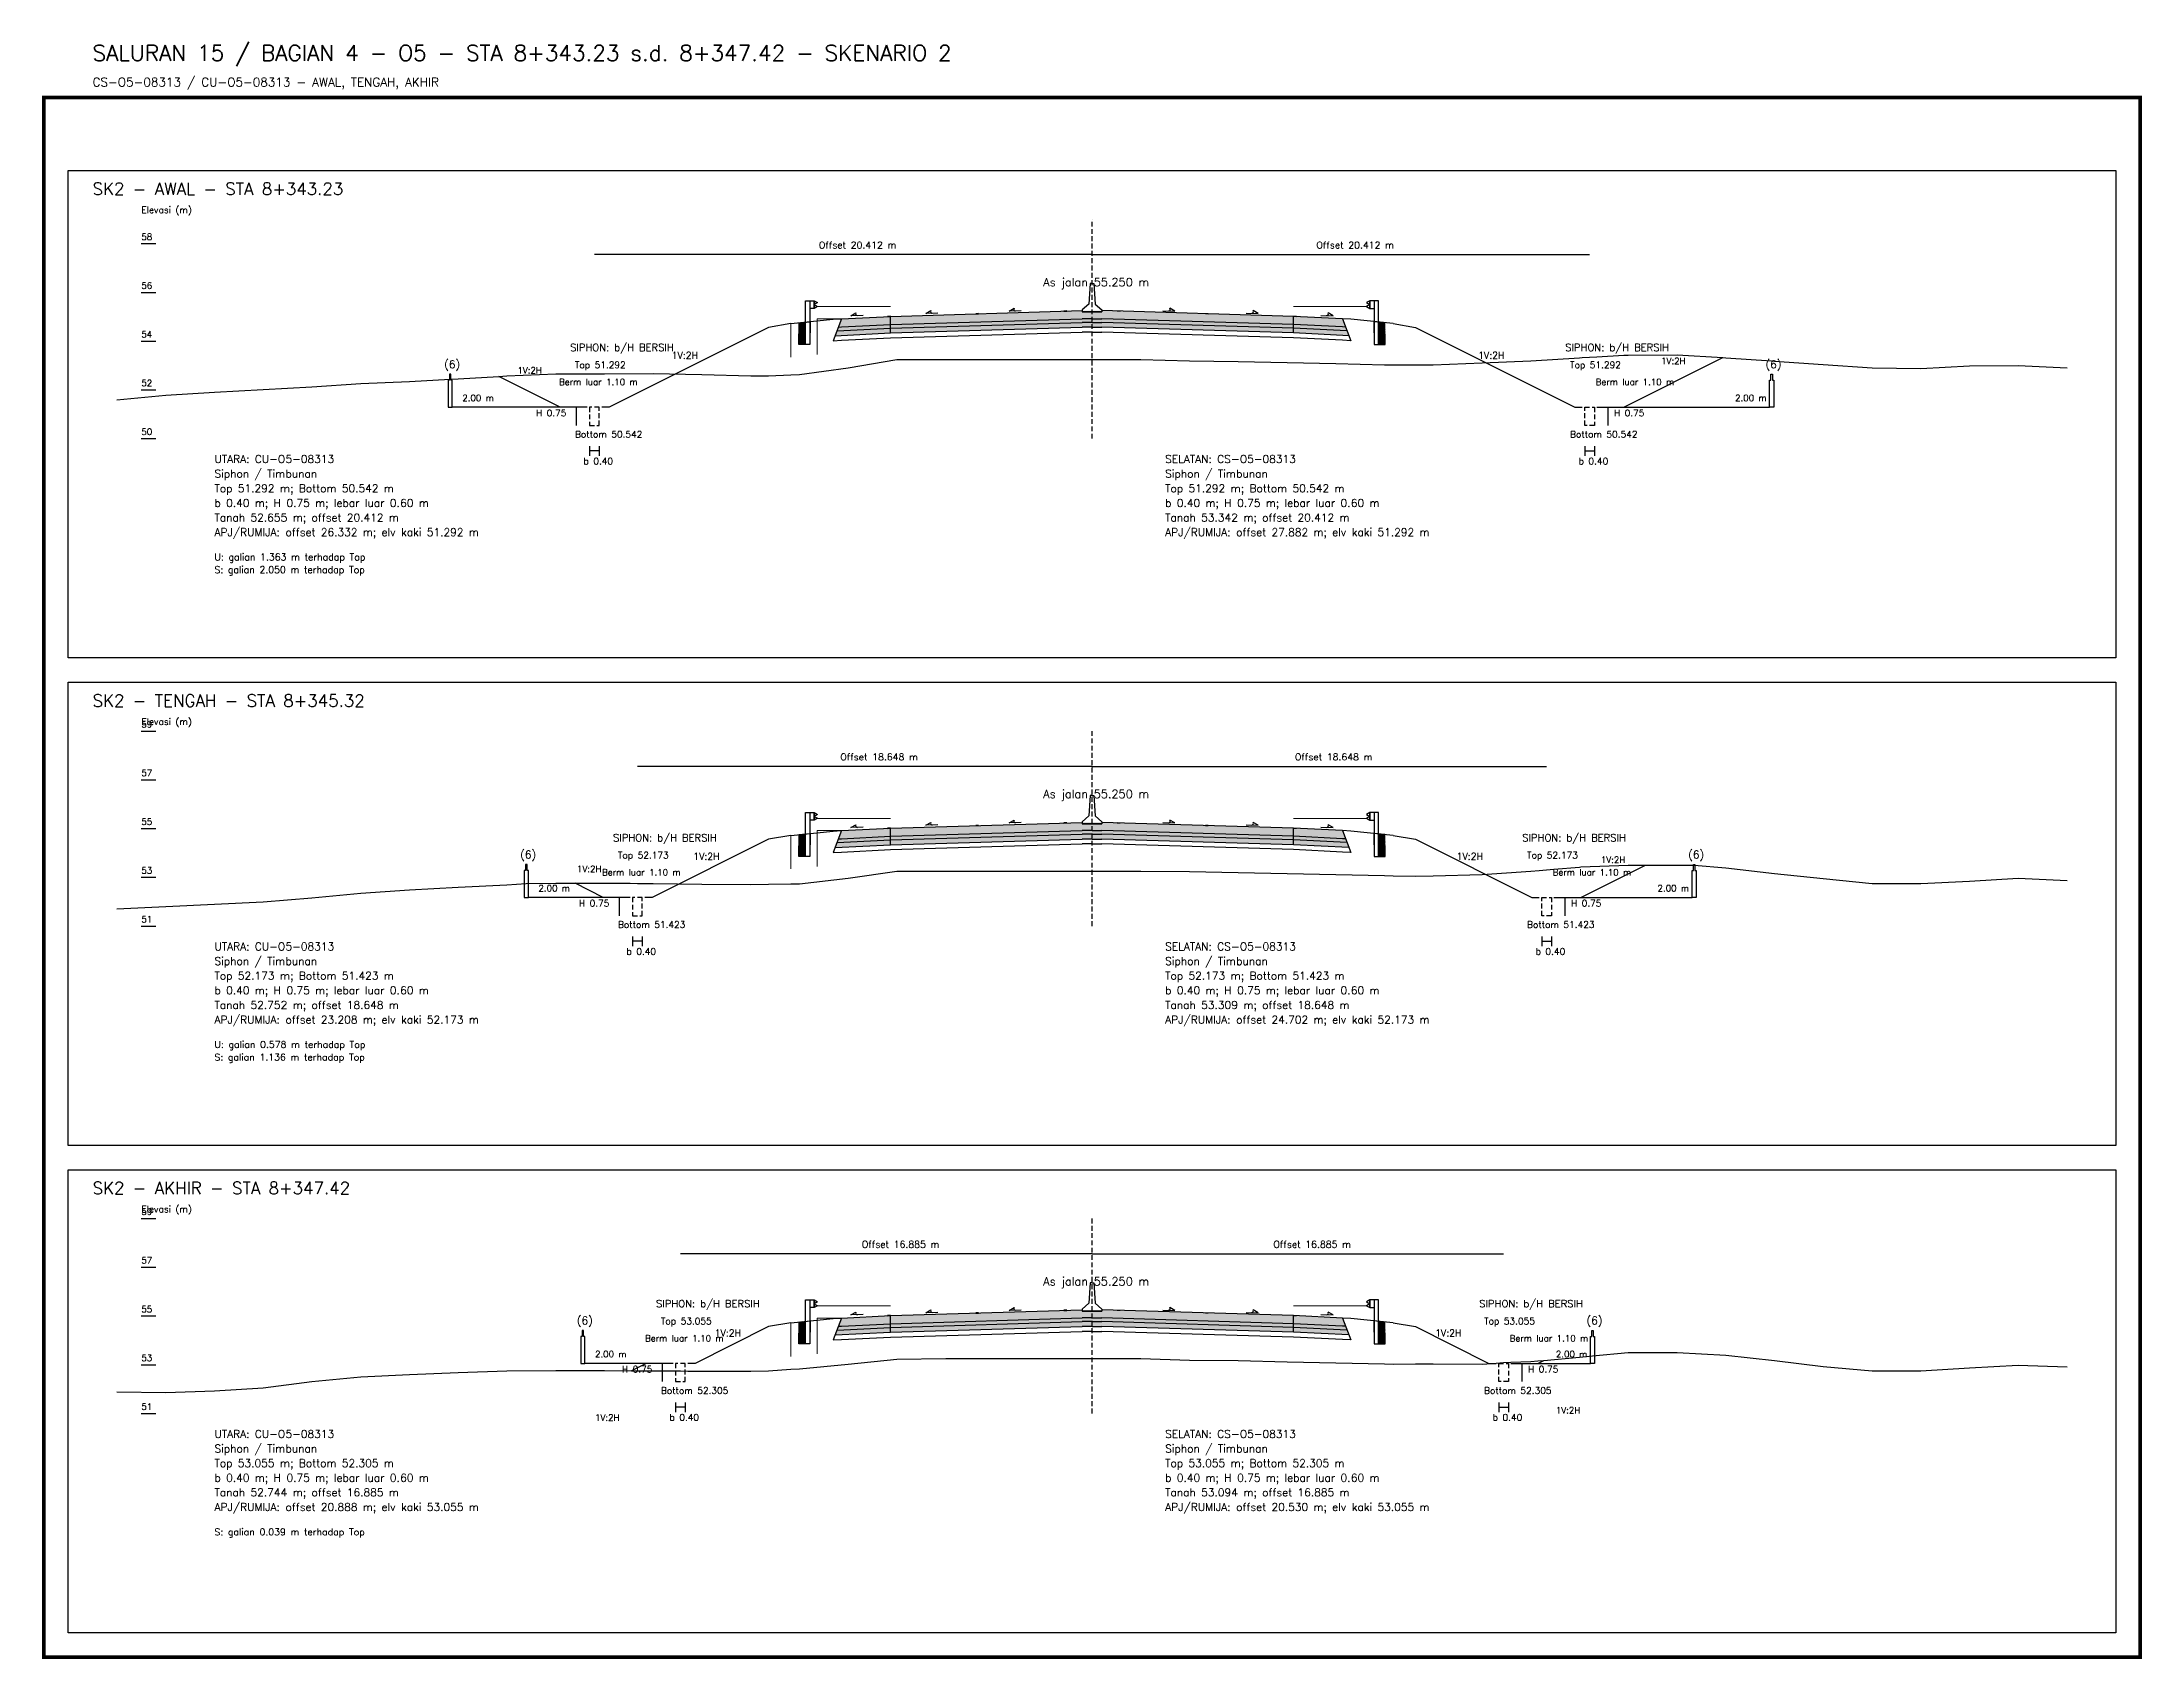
# Model space of a CAD drawing. Header units: metres. Extents: x -24715 to -24517, y 27498 to 30841.
# Drawn here: x -24618.7 to -24532.6, y 29983.3 to 30049.7 of the extents above; entities that cross this region are included whole.
import ezdxf

# ---------------------------------------------------------------- set-up
doc = ezdxf.new("R2010")
doc.units = ezdxf.units.M
doc.linetypes.add('PS_DASH', pattern=[0.3, 0.2, -0.1])
for name, color, linetype, lineweight in [('Dimensi', 230, 'Continuous', 20), ('GRS-ARSIR (HATCH)', 8, 'Continuous', 9), ('Guardrail', 20, 'Continuous', 30), ('HATCH - Beton ramping', 210, 'Continuous', 9), ('HATCH - LFA', 30, 'Continuous', 9), ('HATCH - Pavement', 50, 'Continuous', 9), ('Marka', 20, 'Continuous', 30), ('POT_ALL_GROUP', 2, 'Continuous', 70)]:
    doc.layers.add(name, color=color, linetype=linetype, lineweight=lineweight)
for name, color, linetype in [('POT_ALL_APJ', 2, 'Continuous'), ('POT_ALL_BORDER', 8, 'Continuous'), ('POT_ALL_BUILDING', 2, 'Continuous'), ('POT_ALL_CHANNEL2', 7, 'Continuous'), ('POT_ALL_DIM', 7, 'Continuous'), ('POT_ALL_GROUND', 1, 'Continuous'), ('POT_ALL_GUIDE', 8, 'Continuous'), ('POT_ALL_NOTE', 30, 'Continuous'), ('POT_ALL_ROAD', 4, 'Continuous')]:
    doc.layers.add(name, color=color, linetype=linetype)
doc.styles.get("Standard").update_dxf_attribs({"font": 'simplex.shx'})

# ---------------------------------------------------------------- blocks, each defined once
blk = doc.blocks.new('JALAN_ASLI_TIPIKAL_2OKT_METER')
at = {"layer": 'Guardrail', "lineweight": 9}
h = blk.add_hatch(dxfattribs=at)
h.set_pattern_fill('JIS_LC_20', color=256, scale=0.002)
h.set_pattern_definition([(45, (-29.65569, -21.99233), (-0.02828427, 0.02828427), []), (45, (-29.65489, -21.99233), (-0.02828427, 0.02828427), [])])
h.paths.add_polyline_path([(-12.025, -1.394), (-11.753, -1.394), (-11.753, -0.471), (-12.018, -0.498)])
h = blk.add_hatch(dxfattribs=at)
h.set_pattern_fill('JIS_LC_20', color=256, scale=0.002)
h.set_pattern_definition([(45, (-29.40569, -21.99233), (-0.02828427, 0.02828427), []), (45, (-29.40489, -21.99233), (-0.02828427, 0.02828427), [])])
h.paths.add_polyline_path([(12.018, -0.498), (11.753, -0.471), (11.753, -1.394), (12.025, -1.394)])
at = {"layer": 'HATCH - Beton ramping'}
h = blk.add_hatch(dxfattribs=at)
h.set_pattern_fill('AR-CONC', color=256, scale=0.0005)
h.set_pattern_definition([(50, (-28.949556, -21.99233), (0.09109233, -0.00796954), [0.009525, -0.104775]), (355, (-28.94956, -21.99233), (-0.0176217, 0.09552842), [0.00762, -0.0838203]), (100.45144, (-28.941965, -21.992995), (0.07347062, 0.08755888), [0.008095, -0.08904512]), (46.1842, (-28.94956, -21.96693), (0.13553952, -0.02102116), [0.0142875, -0.1571625]), (96.63556, (-28.93826, -21.96868), (0.11870207, 0.12371306), [0.0121425, -0.1335678]), (351.18415, (-28.94956, -21.96693), (0.11870207, 0.12371306), [0.01143, -0.12572987]), (21, (-28.936856, -21.97328), (0.0758072, -0.0511326), [0.009525, -0.104775]), (326, (-28.93686, -21.97328), (0.03090101, 0.09209398), [0.00762, -0.08382]), (71.45144, (-28.93054, -21.97754), (0.1067082, 0.04096138), [0.008095, -0.08904497]), (37.5, (-28.949556, -21.99233), (0.001544302, 0.04227752), [0, -0.082804, 0, -0.08509, 0, -0.0841375]), (7.5, (-28.949556, -21.99233), (0.03340983, 0.05009029), [0, -0.048514, 0, -0.080899, 0, -0.0320675]), (327.5, (-28.977877, -21.99233), (0.067795298, -0.002864372), [0, -0.03175, 0, -0.09906, 0, -0.131445]), (317.5, (-28.990577, -21.99233), (0.07406459, 0.01271325), [0, -0.041275, 0, -0.065786, 0, -0.093345])])
h.paths.add_polyline_path([(-8.27, -0.566), (-10.401, -0.666), (-10.461, -0.826), (-8.27, -0.716)])
h.paths.add_polyline_path([(-0.4, -0.48), (0, -0.48), (0, -0.33), (-0.4, -0.33), (-8.27, -0.566), (-8.27, -0.716)])
h = blk.add_hatch(dxfattribs=at)
h.set_pattern_fill('AR-CONC', color=256, scale=0.0005)
h.set_pattern_definition([(50, (-28.699556, -21.99233), (0.09109233, -0.00796954), [0.009525, -0.104775]), (355, (-28.69956, -21.99233), (-0.01762171, 0.09552842), [0.00762, -0.0838203]), (100.45144, (-28.691965, -21.992995), (0.07347062, 0.08755888), [0.008095, -0.08904512]), (46.1842, (-28.69956, -21.96693), (0.13553952, -0.02102116), [0.0142875, -0.1571625]), (96.63556, (-28.68826, -21.96868), (0.11870207, 0.12371306), [0.0121425, -0.1335678]), (351.18415, (-28.69956, -21.96693), (0.11870207, 0.12371306), [0.01143, -0.12572987]), (21, (-28.686856, -21.97328), (0.0758072, -0.0511326), [0.009525, -0.104775]), (326, (-28.68686, -21.97328), (0.03090101, 0.09209398), [0.00762, -0.08382]), (71.45144, (-28.68054, -21.97754), (0.10670821, 0.04096138), [0.008095, -0.08904497]), (37.5, (-28.699556, -21.99233), (0.001544302, 0.04227752), [0, -0.082804, 0, -0.08509, 0, -0.0841375]), (7.5, (-28.699556, -21.99233), (0.03340983, 0.050090287), [0, -0.048514, 0, -0.080899, 0, -0.0320675]), (327.5, (-28.727877, -21.99233), (0.067795298, -0.002864372), [0, -0.03175, 0, -0.09906, 0, -0.131445]), (317.5, (-28.740577, -21.99233), (0.07406459, 0.012713246), [0, -0.041275, 0, -0.065786, 0, -0.093345])])
h.paths.add_polyline_path([(8.27, -0.566), (10.401, -0.666), (10.461, -0.826), (8.27, -0.716)])
h.paths.add_polyline_path([(0.4, -0.48), (0, -0.48), (0, -0.33), (0.4, -0.33), (8.27, -0.566), (8.27, -0.716)])
at = {"layer": 'HATCH - LFA'}
h = blk.add_hatch(dxfattribs=at)
h.set_pattern_fill('GRAVEL', color=256, scale=0.0075)
h.set_pattern_definition([(228.012788, (-28.812396, -21.801831), (-1.524, -1.7145), [0.0256291, -2.5372863]), (184.96974, (-28.829541, -21.820881), (2.2859999991, 0.1905000109), [0.04398035, -4.3540537]), (132.510447, (-28.873356, -21.824691), (1.9050000008, -2.0954999993), [0.0310111, -3.0701042]), (267.27369, (-28.947651, -21.872316), (0.1905000004, 3.81), [0.0400503, -3.9649828]), (292.833654, (-28.949556, -21.912321), (-0.9525, 2.286), [0.0392725, -3.8879856]), (357.27369, (-28.934316, -21.948516), (-3.81, 0.1905000004), [0.0400503, -3.9649828]), (37.69424, (-28.894311, -21.950421), (-2.4764999999, -1.9050000001), [0.0529645, -5.24348365]), (72.255328, (-28.852401, -21.918036), (1.3335000004, 4.1909999999), [0.050004, -4.95039425]), (121.429566, (-28.837161, -21.870411), (-1.5240000002, 2.4764999999), [0.040186, -3.9784159]), (175.23636, (-28.858116, -21.836121), (2.0955, -0.1905), [0.0458785, -2.2480453]), (222.397438, (-28.903836, -21.832311), (-2.2859999999, -2.0955000001), [0.05933084, -5.8737579]), (138.814075, (-28.759056, -21.874221), (-1.3335, 1.143), [0.0202503, -2.0047924]), (171.469234, (-28.774296, -21.860886), (2.4765, -0.3809999996), [0.03852615, -3.8140979]), (225, (-28.8124, -21.85517), (0, -0.1905), [0.0269407, -0.242467]), (203.19859, (-28.82573, -21.832311), (0.9525, 0.381), [0.0145081, -1.4362967]), (291.80141, (-28.839066, -21.838026), (-0.1905, 0.5715), [0.0205174, -1.0053565]), (30.96376, (-28.831446, -21.857076), (0.5715, 0.381), [0.033324, -1.0774724]), (161.56505, (-28.80287, -21.83993), (0.381, -0.1905), [0.0240965, -0.5783174]), (16.38954, (-28.949556, -21.838026), (1.905, 0.5715), [0.0337566, -3.341912]), (70.346176, (-28.917171, -21.828501), (-0.762, -2.0955), [0.0283199, -2.8036662]), (293.19859, (-28.80287, -21.801831), (-0.381, 0.9525), [0.029016, -1.4217888]), (343.61046, (-28.791441, -21.828501), (-1.905, 0.5715), [0.0337566, -3.341912]), (339.443955, (-28.949556, -21.956136), (-0.9525, 0.381), [0.0325526, -1.5950801]), (294.77514, (-28.919076, -21.967566), (-0.952500001, 2.0954999995), [0.0272754, -2.7002695]), (66.80141, (-28.800966, -21.992331), (0.381, 0.9525), [0.029016, -1.4217888]), (17.354025, (-28.789536, -21.965661), (-2.4765, -0.762), [0.0319337, -3.1614282]), (69.443955, (-28.89431, -21.992331), (-0.381, -0.9525), [0.0162763, -1.6113564]), (101.30993, (-28.812396, -21.99233), (-0.1905, 0.762), [0.0097136, -0.9616496]), (165.96376, (-28.8143, -21.982806), (0.5715, -0.1905), [0.0392725, -0.7461791]), (186.009006, (-28.852401, -21.973281), (1.905, 0.1905), [0.036395, -3.6031024]), (303.69007, (-28.831446, -21.87422), (-0.1905, 0.381), [0.0274743, -0.6593832]), (353.157227, (-28.816206, -21.897081), (3.2385, -0.3809999998), [0.0479668, -4.7487007]), (60.945396, (-28.76858, -21.902796), (-0.762, -1.3335), [0.0196131, -1.9417044]), (90, (-28.75906, -21.88565), (-0.1905, 0.1905), [0.01143, -0.17907]), (120.256437, (-28.856211, -21.967566), (0.762, -1.3335), [0.026465, -2.6200456]), (48.012787, (-28.869546, -21.944706), (1.524, 1.7145), [0.0512582, -2.5116572]), (0, (-28.83526, -21.9066), (0.1905, 0.1905), [0.04953, -0.14097]), (325.304846, (-28.785726, -21.906606), (1.9050000007, -1.333499999), [0.0301207, -2.9819488]), (254.0546, (-28.76096, -21.92375), (-0.1905, -0.762), [0.0277372, -1.3591238]), (207.645975, (-28.768581, -21.950421), (-3.6195000001, -1.9049999997), [0.0451609, -4.4709348]), (175.426079, (-28.808586, -21.971376), (-2.4765, 0.1905), [0.0477772, -4.7299385])])
h.paths.add_polyline_path([(-8.27, -0.716), (-10.461, -0.826), (-10.54, -1.03), (-8.27, -0.916)])
h.paths.add_polyline_path([(-0.4, -0.68), (0, -0.68), (0, -0.48), (-0.4, -0.48), (-8.27, -0.716), (-8.27, -0.916)])
h = blk.add_hatch(dxfattribs=at)
h.set_pattern_fill('GRAVEL', color=256, scale=0.0075)
h.set_pattern_definition([(228.012788, (-28.562396, -21.801831), (-1.524, -1.7145), [0.0256291, -2.5372863]), (184.96974, (-28.579541, -21.820881), (2.2859999991, 0.1905000109), [0.04398035, -4.3540537]), (132.510447, (-28.623356, -21.824691), (1.9050000008, -2.0954999993), [0.0310111, -3.0701042]), (267.27369, (-28.697651, -21.872316), (0.1905000004, 3.81), [0.04005034, -3.9649828]), (292.833654, (-28.699556, -21.912321), (-0.9525, 2.286), [0.0392725, -3.8879856]), (357.27369, (-28.684316, -21.948516), (-3.81, 0.1905000004), [0.04005034, -3.9649828]), (37.69424, (-28.644311, -21.950421), (-2.4764999999, -1.9050000001), [0.0529645, -5.24348365]), (72.255328, (-28.602401, -21.918036), (1.3335000004, 4.1909999999), [0.050004, -4.95039425]), (121.429566, (-28.587161, -21.870411), (-1.5240000002, 2.4764999999), [0.040186, -3.9784159]), (175.23636, (-28.608116, -21.836121), (2.0955, -0.1905000003), [0.0458785, -2.2480453]), (222.397438, (-28.653836, -21.832311), (-2.2859999999, -2.0955000001), [0.05933084, -5.87375794]), (138.814075, (-28.509056, -21.874221), (-1.3335, 1.143), [0.02025034, -2.0047924]), (171.469234, (-28.524296, -21.860886), (2.4765, -0.3809999996), [0.03852615, -3.8140979]), (225, (-28.5624, -21.85517), (0, -0.1905), [0.0269407, -0.242467]), (203.19859, (-28.57573, -21.832311), (0.9525, 0.381), [0.0145081, -1.4362967]), (291.80141, (-28.589066, -21.838026), (-0.1905, 0.5715), [0.0205174, -1.0053565]), (30.96376, (-28.581446, -21.857076), (0.5715, 0.381), [0.033324, -1.0774724]), (161.56505, (-28.55287, -21.83993), (0.381, -0.1905), [0.0240965, -0.57831736]), (16.38954, (-28.699556, -21.838026), (1.905, 0.5715), [0.0337566, -3.341912]), (70.346176, (-28.667171, -21.828501), (-0.762, -2.0955), [0.0283199, -2.8036662]), (293.19859, (-28.55287, -21.801831), (-0.381, 0.9525), [0.029016, -1.4217888]), (343.61046, (-28.541441, -21.828501), (-1.905, 0.5714999999), [0.0337566, -3.341912]), (339.443955, (-28.699556, -21.956136), (-0.9525, 0.381), [0.03255264, -1.5950801]), (294.77514, (-28.669076, -21.967566), (-0.952500001, 2.0954999995), [0.0272754, -2.7002695]), (66.80141, (-28.550966, -21.992331), (0.381, 0.9525), [0.029016, -1.4217888]), (17.354025, (-28.539536, -21.965661), (-2.4765, -0.7620000002), [0.0319337, -3.1614282]), (69.443955, (-28.64431, -21.992331), (-0.381, -0.9525), [0.0162763, -1.6113564]), (101.30993, (-28.562396, -21.99233), (-0.1905, 0.762), [0.0097136, -0.9616496]), (165.96376, (-28.5643, -21.982806), (0.5715, -0.1905), [0.0392725, -0.7461791]), (186.009006, (-28.602401, -21.973281), (1.905, 0.1905), [0.036395, -3.6031024]), (303.69007, (-28.581446, -21.87422), (-0.1905, 0.381), [0.0274743, -0.6593832]), (353.157227, (-28.566206, -21.897081), (3.2385, -0.3809999998), [0.04796676, -4.7487007]), (60.945396, (-28.51858, -21.902796), (-0.762, -1.3335), [0.0196131, -1.9417044]), (90, (-28.50906, -21.88565), (-0.1905, 0.1905), [0.01143, -0.17907]), (120.256437, (-28.606211, -21.967566), (0.762, -1.3335), [0.026465, -2.62004556]), (48.012787, (-28.619546, -21.944706), (1.524, 1.7145), [0.0512582, -2.5116572]), (0, (-28.58526, -21.9066), (0.1905, 0.1905), [0.04953, -0.14097]), (325.304846, (-28.535726, -21.906606), (1.9050000007, -1.333499999), [0.0301207, -2.98194875]), (254.054604, (-28.51096, -21.92375), (-0.1905, -0.762), [0.0277372, -1.35912375]), (207.645975, (-28.518581, -21.950421), (-3.6195000001, -1.9049999997), [0.0451609, -4.4709348]), (175.426079, (-28.558586, -21.971376), (-2.4765, 0.1905), [0.0477772, -4.7299385])])
h.paths.add_polyline_path([(8.27, -0.716), (10.461, -0.826), (10.54, -1.03), (8.27, -0.916)])
h.paths.add_polyline_path([(0.4, -0.68), (0, -0.68), (0, -0.48), (0.4, -0.48), (8.27, -0.716), (8.27, -0.916)])
at = {"layer": 'HATCH - Pavement'}
h = blk.add_hatch(dxfattribs=at)
h.set_pattern_fill('AR-CONC', color=256, scale=0.001)
h.set_pattern_definition([(50, (-89.43046, -52.62889), (0.18218467, -0.01593909), [0.01905, -0.20955]), (355, (-89.43046, -52.6289), (-0.03524342, 0.19105685), [0.01524, -0.1676406]), (100.45144, (-89.41528, -52.63022), (0.14694125, 0.17511775), [0.01619, -0.17809024]), (46.1842, (-89.43046, -52.5781), (0.27107904, -0.04204233), [0.028575, -0.314325]), (96.63556, (-89.40787, -52.5816), (0.23740413, 0.2474261), [0.024285, -0.2671356]), (351.18415, (-89.43046, -52.5781), (0.2374041, 0.2474261), [0.02286, -0.2514597]), (21, (-89.40506, -52.59079), (0.1516144, -0.1022652), [0.01905, -0.20955]), (326, (-89.40506, -52.5908), (0.06180203, 0.18418797), [0.01524, -0.16764]), (71.45144, (-89.39243, -52.59931), (0.21341642, 0.08192277), [0.01619, -0.17808994]), (37.5, (-89.43046, -52.62889), (0.003088603, 0.08455504), [0, -0.165608, 0, -0.17018, 0, -0.168275]), (7.5, (-89.43046, -52.62889), (0.06681966, 0.100180575), [0, -0.097028, 0, -0.161798, 0, -0.064135]), (327.5, (-89.4871, -52.62889), (0.135590595, -0.005728744), [0, -0.0635, 0, -0.19812, 0, -0.26289]), (317.5, (-89.5125, -52.62889), (0.14812918, 0.02542649), [0, -0.08255, 0, -0.131572, 0, -0.18669])])
h.paths.add_polyline_path([(-8.27, -0.236), (-10.27, -0.336), (-10.401, -0.673), (-10.27, -0.666), (-8.27, -0.566)])
h.paths.add_polyline_path([(-0.4, -0.33), (0, -0.33), (0, 0), (-0.4, 0), (-8.27, -0.236), (-8.27, -0.566)])
h = blk.add_hatch(dxfattribs=at)
h.set_pattern_fill('AR-CONC', color=256, scale=0.001)
h.set_pattern_definition([(50, (-89.18046, -52.62889), (0.18218467, -0.01593909), [0.01905, -0.20955]), (355, (-89.18046, -52.6289), (-0.03524342, 0.19105685), [0.01524, -0.16764058]), (100.45144, (-89.16528, -52.63022), (0.14694125, 0.17511775), [0.01619, -0.17809024]), (46.1842, (-89.18046, -52.5781), (0.27107904, -0.04204233), [0.028575, -0.314325]), (96.63556, (-89.15787, -52.5816), (0.23740413, 0.2474261), [0.024285, -0.2671356]), (351.18415, (-89.18046, -52.5781), (0.2374041, 0.2474261), [0.02286, -0.2514597]), (21, (-89.15506, -52.59079), (0.1516144, -0.1022652), [0.01905, -0.20955]), (326, (-89.15506, -52.5908), (0.06180203, 0.18418797), [0.01524, -0.16764]), (71.45144, (-89.14243, -52.59931), (0.21341642, 0.08192277), [0.01619, -0.17808994]), (37.5, (-89.18046, -52.62889), (0.003088603, 0.08455504), [0, -0.165608, 0, -0.17018, 0, -0.168275]), (7.5, (-89.18046, -52.62889), (0.06681966, 0.100180575), [0, -0.097028, 0, -0.161798, 0, -0.064135]), (327.5, (-89.2371, -52.62889), (0.135590595, -0.005728744), [0, -0.0635, 0, -0.19812, 0, -0.26289]), (317.5, (-89.2625, -52.62889), (0.14812918, 0.02542649), [0, -0.08255, 0, -0.131572, 0, -0.18669])])
h.paths.add_polyline_path([(8.27, -0.236), (10.27, -0.336), (10.401, -0.673), (10.27, -0.666), (8.27, -0.566)])
h.paths.add_polyline_path([(0.4, -0.33), (0, -0.33), (0, 0), (0.4, 0), (8.27, -0.236), (8.27, -0.566)])
at = {"layer": 'Marka'}
h = blk.add_hatch(color=256, dxfattribs=at)
h.dxf.hatch_style = 1
h.paths.add_polyline_path([(-8.27, -0.23), (-8.39, -0.236), (-8.39, -0.242), (-8.27, -0.236)])
h.paths.add_polyline_path([(-4.65, -0.122), (-4.77, -0.125), (-4.77, -0.131), (-4.65, -0.128)])
h.paths.add_polyline_path([(-1.03, -0.019), (-1.03, -0.013), (-1.15, -0.017), (-1.15, -0.023)])
h = blk.add_hatch(color=256, dxfattribs=at)
h.dxf.hatch_style = 1
h.paths.add_polyline_path([(8.27, -0.23), (8.39, -0.236), (8.39, -0.242), (8.27, -0.236)])
h.paths.add_polyline_path([(4.65, -0.122), (4.77, -0.125), (4.77, -0.131), (4.65, -0.128)])
h.paths.add_polyline_path([(1.03, -0.019), (1.03, -0.013), (1.15, -0.017), (1.15, -0.023)])
for p, q in [((-8.27, -0.236), (-0.4, 0)), ((8.27, -0.236), (0.4, 0)), ((-12.353, -0.533), (-10.622, -0.354)), ((-10.27, -0.336), (-10.62, -1.234)), ((-10.62, -0.354), (-10.27, -0.336)), ((-10.461, -0.826), (-8.27, -0.716)), ((-10.401, -0.673), (-10.27, -0.666)), ((-10.27, -0.336), (-8.27, -0.236)), ((-10.27, -0.666), (-8.27, -0.566)), ((-8.27, -0.916), (-8.27, -0.236)), ((-8.27, -0.566), (-0.4, -0.33)), ((-8.27, -0.716), (-0.4, -0.48)), ((-8.27, -0.916), (-0.4, -0.68)), ((0, -0.05), (-0.4, -0.05)), ((0, -0.33), (-0.4, -0.33)), ((0, -0.48), (-0.4, -0.48)), ((0, -0.68), (-0.4, -0.68)), ((0, -0.05), (0.4, -0.05)), ((0, -0.33), (0.4, -0.33)), ((0, -0.48), (0.4, -0.48)), ((0, -0.68), (0.4, -0.68)), ((8.27, -0.566), (0.4, -0.33)), ((8.27, -0.716), (0.4, -0.48)), ((8.27, -0.916), (0.4, -0.68)), ((8.27, -0.916), (8.27, -0.236)), ((10.27, -0.336), (8.27, -0.236)), ((10.27, -0.666), (8.27, -0.566)), ((10.461, -0.826), (8.27, -0.716)), ((10.27, -0.336), (10.62, -1.234)), ((10.62, -0.354), (10.27, -0.336)), ((10.401, -0.673), (10.27, -0.666)), ((12.353, -0.533), (10.622, -0.354)), ((-10.62, -1.234), (-10.27, -1.216)), ((-10.54, -1.03), (-8.27, -0.916)), ((-10.27, -1.216), (-8.27, -1.116)), ((-8.27, -1.116), (-0.4, -0.88)), ((0, -0.88), (-0.4, -0.88)), ((0, -0.88), (0.4, -0.88)), ((8.27, -1.116), (0.4, -0.88)), ((10.54, -1.03), (8.27, -0.916)), ((10.27, -1.216), (8.27, -1.116)), ((10.62, -1.234), (10.27, -1.216))]:
    blk.add_line(p, q)
for points in [[(0, 1.11), (-0.075, 1.11), (-0.125, 0.27), (-0.4, 0.03), (-0.4, -0.05), (0, -0.05)], [(0, 1.11), (0.075, 1.11), (0.125, 0.27), (0.4, 0.03), (0.4, -0.05), (0, -0.05)], [(-6.818, -0.116), (-6.616, 0)], [(-3.401, -0.02), (-3.199, 0.096)], [(3.401, -0.02), (3.199, 0.096)], [(6.818, -0.116), (6.616, 0)], [(-9.887, -0.208), (-9.686, -0.092)], [(-9.387, -0.193), (-9.887, -0.208)], [(-6.318, -0.101), (-6.818, -0.116)], [(-2.901, -0.005), (-3.401, -0.02)], [(2.901, -0.005), (3.401, -0.02)], [(6.318, -0.101), (6.818, -0.116)], [(9.387, -0.193), (9.887, -0.208)], [(9.887, -0.208), (9.686, -0.092)]]:
    blk.add_lwpolyline(points)
for centre, start, end in [((-6.556, -0.037), 148.28164, 271.71836), ((-3.139, 0.059), 148.28164, 271.71836), ((3.139, 0.059), 268.28164, 31.71836), ((6.556, -0.037), 268.28164, 31.71836), ((-9.625, -0.129), 148.28164, 271.71836), ((9.625, -0.129), 268.28164, 31.71836)]:
    blk.add_arc(centre, 0.0711, start, end)
at = {"layer": 'Dimensi'}
for p, q in [((-8.27, 0.168), (-11.27, 0.168)), ((8.27, 0.168), (11.27, 0.168))]:
    blk.add_line(p, q, dxfattribs=at)
at = {"layer": 'GRS-ARSIR (HATCH)'}
for p, q in [((-12.353, -0.533), (-12.353, -1.909)), ((-11.27, -0.336), (-11.27, -1.803)), ((-10.27, -0.336), (-11.27, -0.336))]:
    blk.add_line(p, q, dxfattribs=at)
at = {"layer": 'Guardrail'}
for points in [[(-11.753, -1.394), (-11.753, 0.406), (-11.575, 0.406), (-11.575, -1.394), (-11.753, -1.394)], [(-11.575, 0.406), (-11.397, 0.406), (-11.397, 0.094), (-11.575, 0.094)], [(-11.397, 0.25), (-11.397, 0.406), (-11.262, 0.328), (-11.397, 0.25)], [(-11.397, 0.094), (-11.397, 0.25), (-11.262, 0.172), (-11.397, 0.094)], [(11.397, 0.25), (11.397, 0.406), (11.262, 0.328), (11.397, 0.25)], [(11.397, 0.094), (11.397, 0.25), (11.262, 0.172), (11.397, 0.094)], [(11.575, 0.406), (11.397, 0.406), (11.397, 0.094), (11.575, 0.094)], [(11.753, -1.394), (11.753, 0.406), (11.575, 0.406), (11.575, -1.394), (11.753, -1.394)], [(-11.575, -1.394), (-12.025, -1.394), (-12.018, -0.498), (-11.568, -0.453), (-11.575, -1.394)], [(11.575, -1.394), (12.025, -1.394), (12.018, -0.498), (11.568, -0.453), (11.575, -1.394)]]:
    blk.add_lwpolyline(points, dxfattribs=at)
at = {"layer": 'Marka'}
for points in [[(-8.39, -0.242), (-8.27, -0.236), (-8.27, -0.23), (-8.39, -0.236), (-8.39, -0.242)], [(8.39, -0.242), (8.27, -0.236), (8.27, -0.23), (8.39, -0.236), (8.39, -0.242)]]:
    blk.add_lwpolyline(points, dxfattribs=at)
for points in [[(-4.65, -0.122), (-4.77, -0.125), (-4.77, -0.131), (-4.65, -0.128)], [(-1.03, -0.013), (-1.15, -0.017), (-1.15, -0.023), (-1.03, -0.019)], [(1.03, -0.013), (1.15, -0.017), (1.15, -0.023), (1.03, -0.019)], [(4.65, -0.122), (4.77, -0.125), (4.77, -0.131), (4.65, -0.128)]]:
    blk.add_lwpolyline(points, close=True, dxfattribs=at)

msp = doc.modelspace()

# ---------------------------------------------------------------- linework, layer by layer
at = {"layer": 'POT_ALL_APJ', "linetype": 'Continuous'}
for points in [[(-24602.0667, 30035.77769), (-24602.0667, 30034.67328), (-24601.8967, 30034.67328), (-24601.8967, 30035.77769), (-24601.9517, 30035.77769), (-24601.9517, 30036.02769), (-24601.9817, 30036.02769), (-24602.0117, 30036.02769), (-24602.0117, 30035.77769), (-24602.0667, 30035.77769)], [(-24547.68277, 30035.77769), (-24547.68277, 30034.67328), (-24547.85277, 30034.67328), (-24547.85277, 30035.77769), (-24547.79777, 30035.77769), (-24547.79777, 30036.02769), (-24547.76777, 30036.02769), (-24547.73777, 30036.02769), (-24547.73777, 30035.77769), (-24547.68277, 30035.77769)], [(-24597.46132, 30034.67328), (-24601.8967, 30034.67328)], [(-24553.83747, 30034.67328), (-24547.85277, 30034.67328)], [(-24598.94211, 30015.65944), (-24598.94211, 30014.55503), (-24598.77211, 30014.55503), (-24598.77211, 30015.65944), (-24598.82711, 30015.65944), (-24598.82711, 30015.90944), (-24598.85711, 30015.90944), (-24598.88711, 30015.90944), (-24598.88711, 30015.65944), (-24598.94211, 30015.65944)], [(-24550.86278, 30015.65944), (-24550.86278, 30014.55503), (-24551.03278, 30014.55503), (-24551.03278, 30015.65944), (-24550.97778, 30015.65944), (-24550.97778, 30015.90944), (-24550.94778, 30015.90944), (-24550.91778, 30015.90944), (-24550.91778, 30015.65944), (-24550.86278, 30015.65944)], [(-24595.69781, 30014.55503), (-24598.77211, 30014.55503)], [(-24555.60098, 30014.55503), (-24551.03278, 30014.55503)], [(-24596.6227, 29996.5412), (-24596.6227, 29995.43679), (-24596.4527, 29995.43679), (-24596.4527, 29996.5412), (-24596.5077, 29996.5412), (-24596.5077, 29996.7912), (-24596.5377, 29996.7912), (-24596.5677, 29996.7912), (-24596.5677, 29996.5412), (-24596.6227, 29996.5412)], [(-24555.03473, 29996.5412), (-24555.03473, 29995.43679), (-24555.20473, 29995.43679), (-24555.20473, 29996.5412), (-24555.14973, 29996.5412), (-24555.14973, 29996.7912), (-24555.11973, 29996.7912), (-24555.08973, 29996.7912), (-24555.08973, 29996.5412), (-24555.03473, 29996.5412)], [(-24593.9343, 29995.43679), (-24596.4527, 29995.43679)], [(-24557.36448, 29995.43679), (-24555.20473, 29995.43679)]]:
    msp.add_lwpolyline(points, dxfattribs=at)
at = {"layer": 'POT_ALL_BORDER', "linetype": 'Continuous'}
for points in [[(-24617.64939, 30044.3816), (-24533.64939, 30044.3816), (-24533.64939, 30024.3816), (-24617.64939, 30024.3816), (-24617.64939, 30044.3816)], [(-24617.64939, 30023.3816), (-24533.64939, 30023.3816), (-24533.64939, 30004.3816), (-24617.64939, 30004.3816), (-24617.64939, 30023.3816)], [(-24617.64939, 30003.3816), (-24533.64939, 30003.3816), (-24533.64939, 29984.3816), (-24617.64939, 29984.3816), (-24617.64939, 30003.3816)]]:
    msp.add_lwpolyline(points, dxfattribs=at)
at = {"layer": 'POT_ALL_BUILDING', "linetype": 'PS_DASH'}
for points in [[(-24595.86132, 30034.67328), (-24596.26132, 30034.67328), (-24596.26132, 30033.92328), (-24595.86132, 30033.92328), (-24595.86132, 30034.67328)], [(-24555.43747, 30034.67328), (-24555.03747, 30034.67328), (-24555.03747, 30033.92328), (-24555.43747, 30033.92328), (-24555.43747, 30034.67328)], [(-24594.09781, 30014.55503), (-24594.49781, 30014.55503), (-24594.49781, 30013.80503), (-24594.09781, 30013.80503), (-24594.09781, 30014.55503)], [(-24557.20098, 30014.55503), (-24556.80098, 30014.55503), (-24556.80098, 30013.80503), (-24557.20098, 30013.80503), (-24557.20098, 30014.55503)], [(-24592.3343, 29995.43679), (-24592.7343, 29995.43679), (-24592.7343, 29994.68679), (-24592.3343, 29994.68679), (-24592.3343, 29995.43679)], [(-24558.96448, 29995.43679), (-24558.56448, 29995.43679), (-24558.56448, 29994.68679), (-24558.96448, 29994.68679), (-24558.96448, 29995.43679)]]:
    msp.add_lwpolyline(points, dxfattribs=at)
at = {"layer": 'POT_ALL_DIM', "linetype": 'Continuous'}
for points in [[(-24575.64939, 30040.9316), (-24596.06132, 30040.9316)], [(-24575.64939, 30040.9316), (-24555.23747, 30040.9316)], [(-24596.81132, 30034.67328), (-24596.81132, 30033.92328)], [(-24554.48747, 30034.67328), (-24554.48747, 30033.92328)], [(-24596.26132, 30033.07328), (-24596.26132, 30032.67328)], [(-24595.86132, 30032.87328), (-24596.26132, 30032.87328)], [(-24595.86132, 30033.07328), (-24595.86132, 30032.67328)], [(-24555.43747, 30033.07328), (-24555.43747, 30032.67328)], [(-24555.43747, 30032.87328), (-24555.03747, 30032.87328)], [(-24555.03747, 30033.07328), (-24555.03747, 30032.67328)], [(-24575.64939, 30019.9316), (-24594.29781, 30019.9316)], [(-24575.64939, 30019.9316), (-24557.00098, 30019.9316)], [(-24595.04781, 30014.55503), (-24595.04781, 30013.80503)], [(-24556.25098, 30014.55503), (-24556.25098, 30013.80503)], [(-24594.49781, 30012.95503), (-24594.49781, 30012.55503)], [(-24594.09781, 30012.95503), (-24594.09781, 30012.55503)], [(-24557.20098, 30012.95503), (-24557.20098, 30012.55503)], [(-24556.80098, 30012.95503), (-24556.80098, 30012.55503)], [(-24594.09781, 30012.75503), (-24594.49781, 30012.75503)], [(-24557.20098, 30012.75503), (-24556.80098, 30012.75503)], [(-24575.64939, 29999.9316), (-24592.5343, 29999.9316)], [(-24575.64939, 29999.9316), (-24558.76448, 29999.9316)], [(-24593.2843, 29995.43679), (-24593.2843, 29994.68679)], [(-24558.01448, 29995.43679), (-24558.01448, 29994.68679)], [(-24592.7343, 29993.83679), (-24592.7343, 29993.43679)], [(-24592.3343, 29993.63679), (-24592.7343, 29993.63679)], [(-24592.3343, 29993.83679), (-24592.3343, 29993.43679)], [(-24558.96448, 29993.83679), (-24558.96448, 29993.43679)], [(-24558.96448, 29993.63679), (-24558.56448, 29993.63679)], [(-24558.56448, 29993.83679), (-24558.56448, 29993.43679)]]:
    msp.add_lwpolyline(points, dxfattribs=at)
at = {"layer": 'POT_ALL_GROUND', "linetype": 'Continuous'}
for points in [[(-24615.64939, 30034.96801), (-24613.64939, 30035.16591), (-24611.64939, 30035.28778), (-24609.64939, 30035.3919), (-24607.64939, 30035.50714), (-24605.64939, 30035.63741), (-24603.64939, 30035.72273), (-24601.9817, 30035.82026), (-24601.64939, 30035.8397), (-24599.9817, 30035.93348), (-24599.64939, 30035.95161), (-24597.64939, 30036.03702), (-24597.46132, 30036.03691), (-24596.36132, 30036.03629), (-24596.06132, 30036.03612), (-24595.76132, 30036.03595), (-24595.64939, 30036.0365), (-24593.64939, 30036.04743), (-24591.64939, 30036.0158), (-24589.64939, 30035.96418), (-24588.91931, 30035.96295), (-24588.00267, 30035.99183), (-24587.64939, 30036.01815), (-24585.64939, 30036.27912), (-24583.64939, 30036.6316), (-24581.64939, 30036.6316), (-24579.64939, 30036.6316), (-24577.64939, 30036.6316), (-24575.64939, 30036.6316), (-24573.64939, 30036.6316), (-24571.64939, 30036.5691), (-24569.64939, 30036.54563), (-24567.64939, 30036.50662), (-24565.64939, 30036.46015), (-24563.64939, 30036.40917), (-24563.29612, 30036.40651), (-24562.37948, 30036.40356), (-24561.64939, 30036.40304), (-24559.64939, 30036.4946), (-24557.64939, 30036.57518), (-24555.64939, 30036.6968), (-24555.53747, 30036.70388), (-24555.23747, 30036.72334), (-24554.93747, 30036.74309), (-24553.83747, 30036.80223), (-24553.64939, 30036.81083), (-24551.64939, 30036.81472), (-24549.76777, 30036.70813), (-24549.64939, 30036.69861), (-24547.76777, 30036.56779), (-24547.64939, 30036.56035), (-24545.64939, 30036.42184), (-24543.64939, 30036.29213), (-24541.64939, 30036.25663), (-24539.64939, 30036.36352), (-24537.64939, 30036.38276), (-24535.64939, 30036.28835)], [(-24615.64939, 30014.09086), (-24613.64939, 30014.18049), (-24611.64939, 30014.27522), (-24609.64939, 30014.37089), (-24607.64939, 30014.5337), (-24605.64939, 30014.72651), (-24603.64939, 30014.86343), (-24601.64939, 30014.97038), (-24599.64939, 30015.07687), (-24598.85711, 30015.12647), (-24597.64939, 30015.13382), (-24596.85711, 30015.13467), (-24595.69781, 30015.13478), (-24595.64939, 30015.13478), (-24594.59781, 30015.13402), (-24594.29781, 30015.13351), (-24593.99781, 30015.13309), (-24593.64939, 30015.13292), (-24591.64939, 30015.10265), (-24589.64939, 30015.08733), (-24588.91931, 30015.09606), (-24588.00267, 30015.10702), (-24587.64939, 30015.11125), (-24585.64939, 30015.35184), (-24583.64939, 30015.6316), (-24581.64939, 30015.6316), (-24579.64939, 30015.6316), (-24577.64939, 30015.6316), (-24575.64939, 30015.6316), (-24573.64939, 30015.6316), (-24571.64939, 30015.62602), (-24569.64939, 30015.57639), (-24567.64939, 30015.53466), (-24565.64939, 30015.49293), (-24563.64939, 30015.45342), (-24563.29612, 30015.4453), (-24562.37948, 30015.42977), (-24561.64939, 30015.43875), (-24559.64939, 30015.49604), (-24557.64939, 30015.63671), (-24557.30098, 30015.66563), (-24557.00098, 30015.69054), (-24556.70098, 30015.71545), (-24555.64939, 30015.80275), (-24555.60098, 30015.80676), (-24553.64939, 30015.8816), (-24552.94778, 30015.8816), (-24551.64939, 30015.8816), (-24550.94778, 30015.8816), (-24549.64939, 30015.76818), (-24547.64939, 30015.53338), (-24545.64939, 30015.33555), (-24543.64939, 30015.1316), (-24541.64939, 30015.1316), (-24539.64939, 30015.21799), (-24537.64939, 30015.34886), (-24535.64939, 30015.25123)], [(-24615.64939, 29994.2641), (-24613.64939, 29994.23811), (-24611.64939, 29994.3036), (-24609.64939, 29994.42945), (-24607.64939, 29994.69004), (-24605.64939, 29994.89109), (-24603.64939, 29994.98617), (-24601.64939, 29995.06434), (-24599.64939, 29995.13237), (-24597.64939, 29995.13782), (-24596.5377, 29995.13986), (-24595.64939, 29995.138), (-24594.5377, 29995.13514), (-24593.9343, 29995.13367), (-24593.64939, 29995.13301), (-24592.8343, 29995.12956), (-24592.5343, 29995.12595), (-24592.2343, 29995.12234), (-24591.64939, 29995.11592), (-24589.64939, 29995.12199), (-24588.91931, 29995.13081), (-24588.00267, 29995.19244), (-24587.64939, 29995.21771), (-24585.64939, 29995.41076), (-24583.64939, 29995.60882), (-24581.64939, 29995.6316), (-24579.64939, 29995.6316), (-24577.64939, 29995.6316), (-24575.64939, 29995.6316), (-24573.64939, 29995.6316), (-24571.64939, 29995.56528), (-24569.64939, 29995.54813), (-24567.64939, 29995.49338), (-24565.64939, 29995.45371), (-24563.64939, 29995.41371), (-24563.29612, 29995.40763), (-24562.37948, 29995.41279), (-24561.64939, 29995.41863), (-24559.64939, 29995.40747), (-24559.06448, 29995.45036), (-24558.76448, 29995.47589), (-24558.46448, 29995.49291), (-24557.64939, 29995.51179), (-24557.36448, 29995.53727), (-24557.11973, 29995.55915), (-24555.64939, 29995.69521), (-24555.11973, 29995.74626), (-24553.64939, 29995.8816), (-24551.64939, 29995.8816), (-24549.64939, 29995.77741), (-24547.64939, 29995.55207), (-24545.64939, 29995.30303), (-24543.64939, 29995.1316), (-24541.64939, 29995.1316), (-24539.64939, 29995.25661), (-24537.64939, 29995.35681), (-24535.64939, 29995.28982)]]:
    msp.add_lwpolyline(points, dxfattribs=at)
at = {"layer": 'POT_ALL_GROUP', "linetype": 'Continuous', "lineweight": 70, "const_width": 0.15}
msp.add_lwpolyline([(-24618.64939, 30047.3816), (-24532.64939, 30047.3816), (-24532.64939, 29983.3816), (-24618.64939, 29983.3816), (-24618.64939, 30047.3816)], dxfattribs=at)
at = {"layer": 'POT_ALL_GUIDE', "linetype": 'PS_DASH'}
for points in [[(-24575.64939, 30033.3816), (-24575.64939, 30042.3816)], [(-24575.64939, 30013.3816), (-24575.64939, 30021.3816)], [(-24575.64939, 29993.3816), (-24575.64939, 30001.3816)]]:
    msp.add_lwpolyline(points, dxfattribs=at)
at = {"layer": 'POT_ALL_GUIDE', "linetype": 'Continuous'}
for points in [[(-24614.64939, 30041.3816), (-24614.04939, 30041.3816)], [(-24614.64939, 30039.3816), (-24614.04939, 30039.3816)], [(-24614.64939, 30037.3816), (-24614.04939, 30037.3816)], [(-24614.64939, 30035.3816), (-24614.04939, 30035.3816)], [(-24614.64939, 30033.3816), (-24614.04939, 30033.3816)], [(-24614.64939, 30021.3816), (-24614.04939, 30021.3816)], [(-24614.64939, 30019.3816), (-24614.04939, 30019.3816)], [(-24614.64939, 30017.3816), (-24614.04939, 30017.3816)], [(-24614.64939, 30015.3816), (-24614.04939, 30015.3816)], [(-24614.64939, 30013.3816), (-24614.04939, 30013.3816)], [(-24614.64939, 30001.3816), (-24614.04939, 30001.3816)], [(-24614.64939, 29999.3816), (-24614.04939, 29999.3816)], [(-24614.64939, 29997.3816), (-24614.04939, 29997.3816)], [(-24614.64939, 29995.3816), (-24614.04939, 29995.3816)], [(-24614.64939, 29993.3816), (-24614.04939, 29993.3816)]]:
    msp.add_lwpolyline(points, dxfattribs=at)
at = {"layer": 'POT_ALL_ROAD', "linetype": 'Continuous'}
for points in [[(-24588.00267, 30038.09821), (-24588.91931, 30037.94428), (-24595.46132, 30034.67328), (-24595.76132, 30034.67328)], [(-24563.29612, 30038.09821), (-24562.37948, 30037.94428), (-24555.83747, 30034.67328), (-24555.53747, 30034.67328)], [(-24553.83747, 30034.67328), (-24549.76777, 30036.70813)], [(-24597.46132, 30034.67328), (-24599.9817, 30035.93348)], [(-24596.36132, 30034.67328), (-24597.46132, 30034.67328)], [(-24554.93747, 30034.67328), (-24553.83747, 30034.67328)], [(-24588.00267, 30017.09821), (-24588.91931, 30016.94428), (-24593.69781, 30014.55503), (-24593.99781, 30014.55503)], [(-24563.29612, 30017.09821), (-24562.37948, 30016.94428), (-24557.60098, 30014.55503), (-24557.30098, 30014.55503)], [(-24555.60098, 30014.55503), (-24552.94778, 30015.8816)], [(-24595.69781, 30014.55503), (-24596.85711, 30015.13467)], [(-24594.59781, 30014.55503), (-24595.69781, 30014.55503)], [(-24556.70098, 30014.55503), (-24555.60098, 30014.55503)], [(-24588.00267, 29997.09821), (-24588.91931, 29996.94428), (-24591.9343, 29995.43679), (-24592.2343, 29995.43679)], [(-24563.29612, 29997.09821), (-24562.37948, 29996.94428), (-24559.36448, 29995.43679), (-24559.06448, 29995.43679)], [(-24593.9343, 29995.43679), (-24594.5377, 29995.13514)], [(-24592.8343, 29995.43679), (-24593.9343, 29995.43679)], [(-24558.46448, 29995.43679), (-24557.36448, 29995.43679)], [(-24557.36448, 29995.43679), (-24557.11973, 29995.55915)]]:
    msp.add_lwpolyline(points, dxfattribs=at)

# ---------------------------------------------------------------- block references
at = {"layer": 'POT_ALL_ROAD'}
for p in [(-24575.64939, 30038.6316), (-24575.64939, 30017.6316), (-24575.64939, 29997.6316)]:
    msp.add_blockref('JALAN_ASLI_TIPIKAL_2OKT_METER', p, dxfattribs=at)

# ---------------------------------------------------------------- texts
at = {"layer": 'POT_ALL_APJ'}
for s, height, p in [('(6)', 0.32, (-24602.2317, 30036.27328)), ('(6)', 0.32, (-24548.01777, 30036.27328)), ('2.00 m', 0.26, (-24601.4817, 30034.92328)), ('2.00 m', 0.26, (-24549.26777, 30034.92328)), ('(6)', 0.32, (-24599.10711, 30016.15503)), ('(6)', 0.32, (-24551.19778, 30016.15503)), ('2.00 m', 0.26, (-24598.35711, 30014.80503)), ('2.00 m', 0.26, (-24552.44778, 30014.80503)), ('(6)', 0.32, (-24596.7877, 29997.03679)), ('(6)', 0.32, (-24555.36973, 29997.03679)), ('2.00 m', 0.26, (-24596.0377, 29995.68679)), ('2.00 m', 0.26, (-24556.61973, 29995.68679))]:
    msp.add_text(s, height=height, dxfattribs=at).set_placement(p)
at = {"layer": 'POT_ALL_BUILDING'}
for p in [(-24597.06132, 30036.97328), (-24556.23747, 30036.97328), (-24595.29781, 30016.85503), (-24558.00098, 30016.85503), (-24593.5343, 29997.73679), (-24559.76448, 29997.73679)]:
    msp.add_text('SIPHON: b/H BERSIH', height=0.3, dxfattribs=at).set_placement(p)
at = {"layer": 'POT_ALL_CHANNEL2'}
for s, height, p in [('Top 51.292', 0.27, (-24596.86132, 30036.27328)), ('Top 51.292', 0.27, (-24556.03747, 30036.27328)), ('Bottom 50.542', 0.27, (-24596.86132, 30033.42328)), ('Bottom 50.542', 0.27, (-24556.03747, 30033.42328)), ('UTARA: CU-O5-08313', 0.32, (-24611.64939, 30032.3816)), ('SELATAN: CS-O5-08313', 0.32, (-24572.64939, 30032.3816)), ('Top 52.173', 0.27, (-24595.09781, 30016.15503)), ('Top 52.173', 0.27, (-24557.80098, 30016.15503)), ('Bottom 51.423', 0.27, (-24595.09781, 30013.30503)), ('Bottom 51.423', 0.27, (-24557.80098, 30013.30503)), ('UTARA: CU-O5-08313', 0.32, (-24611.64939, 30012.3816)), ('SELATAN: CS-O5-08313', 0.32, (-24572.64939, 30012.3816)), ('Top 53.055', 0.27, (-24593.3343, 29997.03679)), ('Top 53.055', 0.27, (-24559.56448, 29997.03679)), ('Bottom 52.305', 0.27, (-24593.3343, 29994.18679)), ('Bottom 52.305', 0.27, (-24559.56448, 29994.18679)), ('UTARA: CU-O5-08313', 0.32, (-24611.64939, 29992.3816)), ('SELATAN: CS-O5-08313', 0.32, (-24572.64939, 29992.3816))]:
    msp.add_text(s, height=height, dxfattribs=at).set_placement(p)
at = {"layer": 'POT_ALL_DIM'}
for s, height, p in [('SK2 - AWAL - STA 8+343.23', 0.5, (-24616.64939, 30043.3816)), ('Elevasi (m)', 0.27, (-24614.64939, 30042.6316)), ('58', 0.26, (-24614.64939, 30041.5316)), ('Offset 20.412 m', 0.28, (-24586.85536, 30041.1816)), ('Offset 20.412 m', 0.28, (-24566.44343, 30041.1816)), ('56', 0.26, (-24614.64939, 30039.5316)), ('As jalan 55.250 m', 0.34, (-24577.64939, 30039.6316)), ('54', 0.26, (-24614.64939, 30037.5316)), ('1V:2H', 0.26, (-24599.22151, 30036.05338)), ('1V:2H', 0.28, (-24592.89031, 30036.65878)), ('1V:2H', 0.28, (-24559.80847, 30036.65878)), ('1V:2H', 0.26, (-24552.30262, 30036.4407)), ('52', 0.26, (-24614.64939, 30035.5316)), ('Berm luar 1.10 m', 0.26, (-24597.51132, 30035.57328)), ('Berm luar 1.10 m', 0.26, (-24554.98747, 30035.57328)), ('H 0.75', 0.27, (-24598.46132, 30034.29828)), ('H 0.75', 0.27, (-24554.23747, 30034.29828)), ('50', 0.26, (-24614.64939, 30033.5316)), ('Siphon / Timbunan', 0.32, (-24611.64939, 30031.7816)), ('b 0.40', 0.27, (-24596.51132, 30032.32328)), ('Siphon / Timbunan', 0.32, (-24572.64939, 30031.7816)), ('b 0.40', 0.27, (-24555.68747, 30032.32328)), ('Top 51.292 m; Bottom 50.542 m', 0.32, (-24611.64939, 30031.1816)), ('Top 51.292 m; Bottom 50.542 m', 0.32, (-24572.64939, 30031.1816)), ('Tanah 52.655 m; offset 20.412 m', 0.32, (-24611.64939, 30029.9816)), ('b 0.40 m; H 0.75 m; lebar luar 0.60 m', 0.32, (-24611.64939, 30030.5816)), ('Tanah 53.342 m; offset 20.412 m', 0.32, (-24572.64939, 30029.9816)), ('b 0.40 m; H 0.75 m; lebar luar 0.60 m', 0.32, (-24572.64939, 30030.5816)), ('APJ/RUMIJA: offset 26.332 m; elv kaki 51.292 m', 0.32, (-24611.64939, 30029.3816)), ('APJ/RUMIJA: offset 27.882 m; elv kaki 51.292 m', 0.32, (-24572.64939, 30029.3816)), ('SK2 - TENGAH - STA 8+345.32', 0.5, (-24616.64939, 30022.3816)), ('59', 0.26, (-24614.64939, 30021.5316)), ('Elevasi (m)', 0.27, (-24614.64939, 30021.6316)), ('Offset 18.648 m', 0.28, (-24585.9736, 30020.1816)), ('Offset 18.648 m', 0.28, (-24567.32518, 30020.1816)), ('57', 0.26, (-24614.64939, 30019.5316)), ('As jalan 55.250 m', 0.34, (-24577.64939, 30018.6316)), ('55', 0.26, (-24614.64939, 30017.5316)), ('53', 0.26, (-24614.64939, 30015.5316)), ('1V:2H', 0.26, (-24596.77746, 30015.59485)), ('Berm luar 1.10 m', 0.26, (-24595.74781, 30015.45503)), ('1V:2H', 0.28, (-24592.00856, 30016.09966)), ('1V:2H', 0.28, (-24560.69023, 30016.09966)), ('Berm luar 1.10 m', 0.26, (-24556.75098, 30015.45503)), ('1V:2H', 0.26, (-24554.77438, 30015.96832)), ('H 0.75', 0.27, (-24596.69781, 30014.18003)), ('H 0.75', 0.27, (-24556.00098, 30014.18003)), ('51', 0.26, (-24614.64939, 30013.5316)), ('Siphon / Timbunan', 0.32, (-24611.64939, 30011.7816)), ('b 0.40', 0.27, (-24594.74781, 30012.20503)), ('Siphon / Timbunan', 0.32, (-24572.64939, 30011.7816)), ('b 0.40', 0.27, (-24557.45098, 30012.20503)), ('Top 52.173 m; Bottom 51.423 m', 0.32, (-24611.64939, 30011.1816)), ('Top 52.173 m; Bottom 51.423 m', 0.32, (-24572.64939, 30011.1816)), ('b 0.40 m; H 0.75 m; lebar luar 0.60 m', 0.32, (-24611.64939, 30010.5816)), ('b 0.40 m; H 0.75 m; lebar luar 0.60 m', 0.32, (-24572.64939, 30010.5816)), ('Tanah 52.752 m; offset 18.648 m', 0.32, (-24611.64939, 30009.9816)), ('APJ/RUMIJA: offset 23.208 m; elv kaki 52.173 m', 0.32, (-24611.64939, 30009.3816)), ('Tanah 53.309 m; offset 18.648 m', 0.32, (-24572.64939, 30009.9816)), ('APJ/RUMIJA: offset 24.702 m; elv kaki 52.173 m', 0.32, (-24572.64939, 30009.3816)), ('SK2 - AKHIR - STA 8+347.42', 0.5, (-24616.64939, 30002.3816)), ('59', 0.26, (-24614.64939, 30001.5316)), ('Elevasi (m)', 0.27, (-24614.64939, 30001.6316)), ('Offset 16.885 m', 0.28, (-24585.09185, 30000.1816)), ('Offset 16.885 m', 0.28, (-24568.20694, 30000.1816)), ('57', 0.26, (-24614.64939, 29999.5316)), ('As jalan 55.250 m', 0.34, (-24577.64939, 29998.6316)), ('55', 0.26, (-24614.64939, 29997.5316)), ('Berm luar 1.10 m', 0.26, (-24593.9843, 29996.33679)), ('1V:2H', 0.28, (-24591.12681, 29996.54054)), ('1V:2H', 0.28, (-24561.57198, 29996.54054)), ('Berm luar 1.10 m', 0.26, (-24558.51448, 29996.33679)), ('53', 0.26, (-24614.64939, 29995.5316)), ('H 0.75', 0.27, (-24594.9343, 29995.06179)), ('H 0.75', 0.27, (-24557.76448, 29995.06179)), ('51', 0.26, (-24614.64939, 29993.5316)), ('1V:2H', 0.26, (-24596.0377, 29993.08514)), ('b 0.40', 0.27, (-24592.9843, 29993.08679)), ('b 0.40', 0.27, (-24559.21448, 29993.08679)), ('1V:2H', 0.26, (-24556.61973, 29993.38679)), ('Top 53.055 m; Bottom 52.305 m', 0.32, (-24611.64939, 29991.1816)), ('Siphon / Timbunan', 0.32, (-24611.64939, 29991.7816)), ('Top 53.055 m; Bottom 52.305 m', 0.32, (-24572.64939, 29991.1816)), ('Siphon / Timbunan', 0.32, (-24572.64939, 29991.7816)), ('b 0.40 m; H 0.75 m; lebar luar 0.60 m', 0.32, (-24611.64939, 29990.5816)), ('b 0.40 m; H 0.75 m; lebar luar 0.60 m', 0.32, (-24572.64939, 29990.5816)), ('Tanah 52.744 m; offset 16.885 m', 0.32, (-24611.64939, 29989.9816)), ('APJ/RUMIJA: offset 20.888 m; elv kaki 53.055 m', 0.32, (-24611.64939, 29989.3816)), ('Tanah 53.094 m; offset 16.885 m', 0.32, (-24572.64939, 29989.9816)), ('APJ/RUMIJA: offset 20.530 m; elv kaki 53.055 m', 0.32, (-24572.64939, 29989.3816))]:
    msp.add_text(s, height=height, dxfattribs=at).set_placement(p)
at = {"layer": 'POT_ALL_GROUP', "lineweight": 0}
for s, height, p in [('SALURAN 15 / BAGIAN 4 - O5 - STA 8+343.23 s.d. 8+347.42 - SKENARIO 2', 0.65, (-24616.64939, 30048.8816)), ('CS-O5-08313 / CU-O5-08313 - AWAL, TENGAH, AKHIR', 0.36, (-24616.64939, 30047.8316))]:
    msp.add_text(s, height=height, dxfattribs=at).set_placement(p)
at = {"layer": 'POT_ALL_NOTE'}
for s, p in [('U: galian 1.363 m terhadap Top', (-24611.64939, 30028.3816)), ('S: galian 2.050 m terhadap Top', (-24611.64939, 30027.8616)), ('U: galian 0.578 m terhadap Top', (-24611.64939, 30008.3816)), ('S: galian 1.136 m terhadap Top', (-24611.64939, 30007.8616)), ('S: galian 0.039 m terhadap Top', (-24611.64939, 29988.3816))]:
    msp.add_text(s, height=0.28, dxfattribs=at).set_placement(p)

doc.saveas('drawing.dxf')
